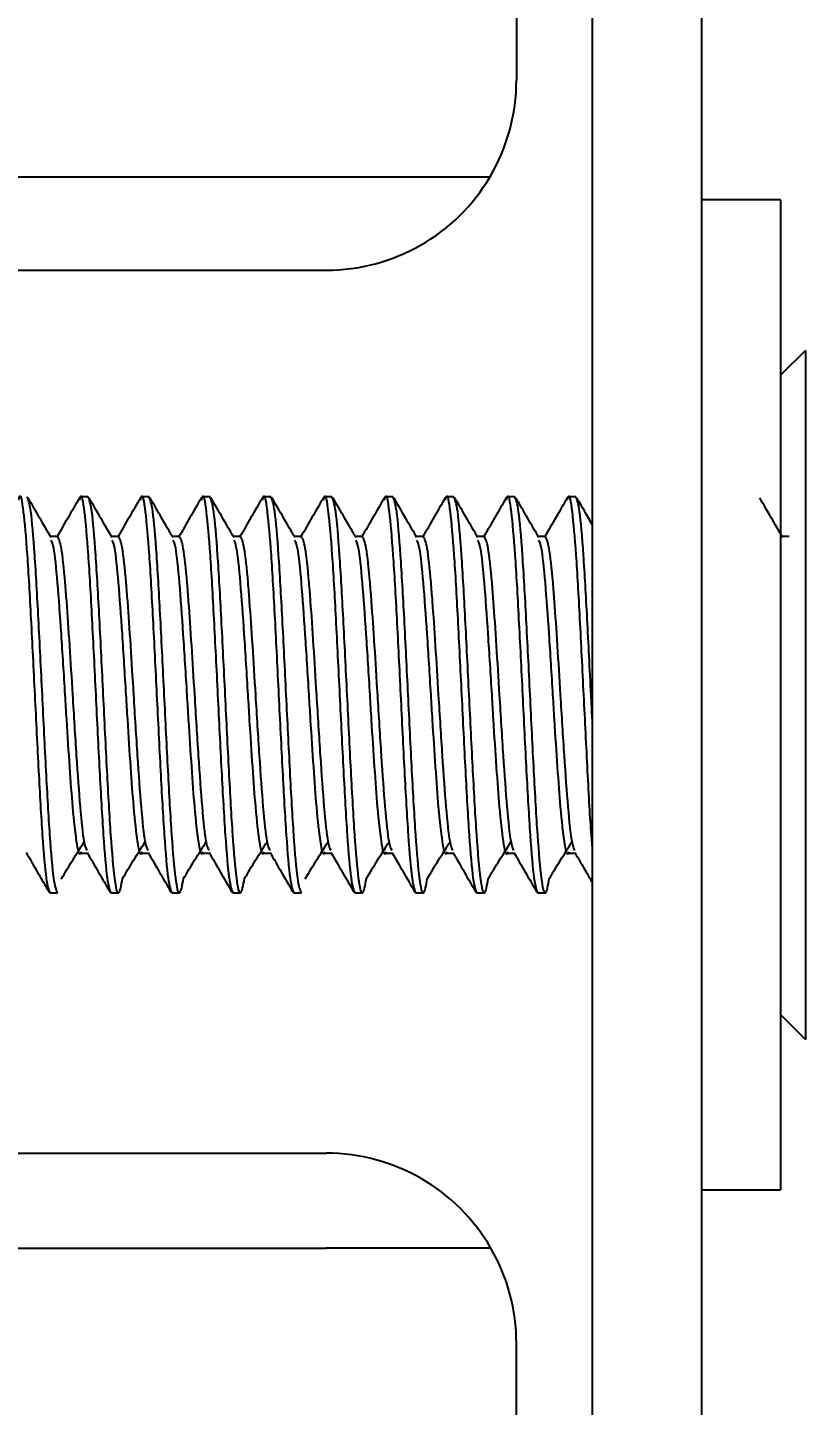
# Model space of a CAD drawing. Header units: millimetres. Extents: x 1293 to 41893, y 1011 to 26911.
# Drawn here: x 18054.27 to 18079.2, y 14639.53 to 14683.72 of the extents above; entities that cross this region are included whole.
import ezdxf

# ---------------------------------------------------------------- set-up
doc = ezdxf.new("R2010")
doc.units = ezdxf.units.MM
doc.header["$LTSCALE"] = 50
for name, color, linetype in [('CAPA_1', 7, 'Continuous'), ('CLIP_BAR', 5, 'Continuous'), ('PASILLOS', 2, 'Continuous')]:
    doc.layers.add(name, color=color, linetype=linetype)
doc.styles.add('SLDTEXTSTYLE0', font='TXT', dxfattribs={"width": 0.75})
doc.dimstyles.new('SLDDIMSTYLE0', dxfattribs={"dimtxt": 100, "dimasz": 100, "dimexe": 0, "dimexo": 0.0625, "dimgap": 25, "dimtad": 2, "dimdec": 0, "dimrnd": 1e-09, "dimzin": 12, "dimdsep": 46, "dimtxsty": 'SLDTEXTSTYLE0', "dimsah": 1, "dimcen": 0.09, "dimadec": 0, "dimazin": 3, "dimtfac": 1, "dimtdec": 0, "dimtofl": 0, "dimtmove": 0, "dimatfit": 3, "dimfxl": 1, "dimfrac": 2, "dimtolj": 1, "dimtzin": 12, "dimarcsym": 0})

# ---------------------------------------------------------------- blocks, each defined once
blk = doc.blocks.new('_D_14')
at = {"layer": 'CAPA_1', "transparency": 16777216}
for p, q in [((18071.792, 17936.065), (18755.522, 17936.065)), ((18705.522, 17936.065), (18705.522, 13669.207)), ((18071.317, 13669.207), (18755.522, 13669.207))]:
    blk.add_line(p, q, dxfattribs=at)
for points in [[(18705.522, 17936.065), (18690.137, 17836.065), (18720.907, 17836.065)], [(18705.522, 13669.207), (18720.907, 13769.207), (18690.137, 13769.207)]]:
    blk.add_solid(points, dxfattribs=at)
at = {"layer": 'CAPA_1', "transparency": 16777216, "insert": (18576.615, 15654.859), "char_height": 100, "attachment_point": 1, "rotation": 90, "style": 'SLDTEXTSTYLE0'}
blk.add_mtext('4267', dxfattribs=at)

msp = doc.modelspace()

# ---------------------------------------------------------------- linework, layer by layer
at = {"layer": 'CLIP_BAR', "linetype": 'Continuous', "lineweight": 25}
for p, q in [((18072.3688232, 14725.280389), (18072.3688232, 14598.280389)), ((18075.8648232, 14725.280389), (18075.8648232, 14598.280389)), ((18078.4048232, 14678.195139), (18075.8648232, 14678.195139)), ((18078.4048232, 14678.195139), (18078.4048232, 14646.445139)), ((18079.1985732, 14673.369139), (18078.4048232, 14672.575389)), ((18079.1985732, 14673.369139), (18079.1985732, 14651.271139)), ((18056.2111309, 14668.670139), (18055.9669001, 14668.670139)), ((18058.164977, 14668.670139), (18057.9207462, 14668.670139)), ((18060.1188232, 14668.670139), (18059.8745924, 14668.670139)), ((18062.0726693, 14668.670139), (18061.8284386, 14668.670139)), ((18064.0265155, 14668.670139), (18063.7822847, 14668.670139)), ((18065.9803616, 14668.670139), (18065.7361309, 14668.670139)), ((18067.9342078, 14668.670139), (18067.689977, 14668.670139)), ((18069.8880539, 14668.670139), (18069.6438232, 14668.670139)), ((18071.8419001, 14668.670139), (18071.5976693, 14668.670139)), ((18055.2342493, 14667.4010787), (18055.0065827, 14667.4010787)), ((18057.1880954, 14667.4010787), (18056.9604288, 14667.4010787)), ((18059.1419416, 14667.4010787), (18058.914275, 14667.4010787)), ((18061.0957877, 14667.4010787), (18060.8681211, 14667.4010787)), ((18063.0496339, 14667.4010787), (18062.8219673, 14667.4010787)), ((18065.00348, 14667.4010787), (18064.7758134, 14667.4010787)), ((18066.9573262, 14667.4010787), (18066.7296596, 14667.4010787)), ((18068.9111723, 14667.4010787), (18068.6835057, 14667.4010787)), ((18070.8650185, 14667.4010787), (18070.6373519, 14667.4010787)), ((18078.6804031, 14667.4010787), (18078.4527365, 14667.4010787)), ((18055.9836543, 14657.2463396), (18056.1902041, 14657.2463396)), ((18057.9375005, 14657.2463396), (18058.1440503, 14657.2463396)), ((18059.8913467, 14657.2463396), (18060.0978964, 14657.2463396)), ((18061.8451928, 14657.2463396), (18062.0517426, 14657.2463396)), ((18063.799039, 14657.2463396), (18064.0055887, 14657.2463396)), ((18065.7528851, 14657.2463396), (18065.9594349, 14657.2463396)), ((18067.7067313, 14657.2463396), (18067.913281, 14657.2463396)), ((18069.6605774, 14657.2463396), (18069.8671272, 14657.2463396)), ((18071.6144236, 14657.2463396), (18071.8209733, 14657.2463396)), ((18054.989977, 14655.970139), (18055.2342078, 14655.970139)), ((18056.9438232, 14655.970139), (18057.1880539, 14655.970139)), ((18058.8976693, 14655.970139), (18059.1419001, 14655.970139)), ((18060.8515155, 14655.970139), (18061.0957462, 14655.970139)), ((18062.8053616, 14655.970139), (18063.0495924, 14655.970139)), ((18064.7592078, 14655.970139), (18065.0034386, 14655.970139)), ((18066.7130539, 14655.970139), (18066.9572847, 14655.970139)), ((18068.6669001, 14655.970139), (18068.9111309, 14655.970139)), ((18070.6207462, 14655.970139), (18070.864977, 14655.970139)), ((18078.4048232, 14652.064889), (18079.1985732, 14651.271139)), ((18075.8648232, 14646.445139), (18078.4048232, 14646.445139))]:
    msp.add_line(p, q, dxfattribs=at)
for points, knots in [([(18053.9855468, 14668.5610143), (18053.9947207, 14668.6033966), (18054.044357, 14668.8327093), (18054.1339492, 14668.2896462), (18054.2586976, 14666.9411939), (18054.3784934, 14664.8089107), (18054.501517, 14662.3219569), (18054.6245317, 14659.824116), (18054.7443539, 14657.7244067), (18054.8690048, 14656.255926), (18054.9497437, 14656.0651869), (18054.989977, 14655.970139)], [0, 0, 0, 0, 0.0275023519, 0.1488038211, 0.2709261513, 0.3920013051, 0.5137511759, 0.6355010468, 0.7565762006, 0.8786985308, 1, 1, 1, 1]), ([(18055.2342078, 14655.970139), (18055.1939745, 14656.0651977), (18055.1132356, 14656.2559584), (18054.9885846, 14657.7242767), (18054.8687629, 14659.8245998), (18054.7457462, 14662.320139), (18054.6227296, 14664.8156783), (18054.5029079, 14666.9160013), (18054.3782569, 14668.3843197), (18054.297518, 14668.5750803), (18054.2572847, 14668.670139)], [0, 0, 0, 0, 0.1247318895, 0.2503078541, 0.374807028, 0.5, 0.625192972, 0.7496921459, 0.8752681105, 1, 1, 1, 1]), ([(18055.0280748, 14667.3640496), (18054.9047906, 14667.5763877), (18054.6581225, 14668.0012354), (18054.4117467, 14668.426415), (18054.2885091, 14668.6390906)], [0, 0, 0, 0, 0.4997982368, 1, 1, 1, 1]), ([(18055.939462, 14668.6461775), (18055.8161547, 14668.4334053), (18055.575602, 14668.0183212), (18055.3347268, 14667.6033403), (18055.2173243, 14667.4010787)], [0, 0, 0, 0, 0.5126002289, 1, 1, 1, 1]), ([(18055.939393, 14668.5610143), (18055.9485669, 14668.6033966), (18055.9982031, 14668.8327093), (18056.0877954, 14668.2896462), (18056.2125437, 14666.9411939), (18056.3323395, 14664.8089107), (18056.4553631, 14662.3219569), (18056.5783779, 14659.824116), (18056.6982001, 14657.7244067), (18056.822851, 14656.255926), (18056.9035899, 14656.0651869), (18056.9438232, 14655.970139)], [0, 0, 0, 0, 0.0275023519, 0.1488038211, 0.2709261513, 0.3920013051, 0.5137511759, 0.6355010468, 0.7565762006, 0.8786985308, 1, 1, 1, 1]), ([(18057.3046388, 14656.4326481), (18057.2657248, 14656.2139237), (18057.1863153, 14655.7675868), (18057.0671277, 14656.3125925), (18056.9424185, 14657.7092064), (18056.8226123, 14659.8286482), (18056.6995915, 14662.3190515), (18056.576576, 14664.8159677), (18056.456754, 14666.9159236), (18056.3321031, 14668.384339), (18056.2513642, 14668.5750868), (18056.2111309, 14668.670139)], [0, 0, 0, 0, 0.10703217568, 0.21841373967, 0.33054903556, 0.44172279199, 0.55351608784, 0.66530938369, 0.77648314012, 0.88861843601, 1, 1, 1, 1]), ([(18056.981921, 14667.3640496), (18056.8586367, 14667.5763877), (18056.6119687, 14668.0012354), (18056.3655929, 14668.426415), (18056.2423553, 14668.6390906)], [0, 0, 0, 0, 0.4997982368, 1, 1, 1, 1]), ([(18057.8933082, 14668.6461775), (18057.7700008, 14668.4334053), (18057.5294481, 14668.0183212), (18057.2885729, 14667.6033403), (18057.1711704, 14667.4010787)], [0, 0, 0, 0, 0.5126002289, 1, 1, 1, 1]), ([(18057.8932391, 14668.5610143), (18057.9024131, 14668.6033966), (18057.9520493, 14668.8327093), (18058.0416415, 14668.2896462), (18058.1663899, 14666.9411939), (18058.2861857, 14664.8089107), (18058.4092093, 14662.3219569), (18058.532224, 14659.824116), (18058.6520462, 14657.7244067), (18058.7766971, 14656.255926), (18058.857436, 14656.0651869), (18058.8976693, 14655.970139)], [0, 0, 0, 0, 0.0275023519, 0.1488038211, 0.2709261513, 0.3920013051, 0.5137511759, 0.6355010468, 0.7565762006, 0.8786985308, 1, 1, 1, 1]), ([(18059.258485, 14656.4326481), (18059.2195709, 14656.2139237), (18059.1401615, 14655.7675868), (18059.0209739, 14656.3125925), (18058.8962647, 14657.7092064), (18058.7764585, 14659.8286482), (18058.6534377, 14662.3190515), (18058.5304222, 14664.8159677), (18058.4106001, 14666.9159236), (18058.2859492, 14668.384339), (18058.2052103, 14668.5750868), (18058.164977, 14668.670139)], [0, 0, 0, 0, 0.10703217568, 0.21841373967, 0.33054903556, 0.44172279199, 0.55351608784, 0.66530938369, 0.77648314012, 0.88861843601, 1, 1, 1, 1]), ([(18058.9357671, 14667.3640496), (18058.8124829, 14667.5763877), (18058.5658148, 14668.0012354), (18058.319439, 14668.426415), (18058.1962014, 14668.6390906)], [0, 0, 0, 0, 0.4997982368, 1, 1, 1, 1]), ([(18059.8471543, 14668.6461775), (18059.723847, 14668.4334053), (18059.4832943, 14668.0183212), (18059.2424191, 14667.6033403), (18059.1250166, 14667.4010787)], [0, 0, 0, 0, 0.5126002289, 1, 1, 1, 1]), ([(18059.8470853, 14668.5610143), (18059.8562592, 14668.6033966), (18059.9058955, 14668.8327093), (18059.9954877, 14668.2896462), (18060.120236, 14666.9411939), (18060.2400318, 14664.8089107), (18060.3630554, 14662.3219569), (18060.4860702, 14659.824116), (18060.6058924, 14657.7244067), (18060.7305433, 14656.255926), (18060.8112822, 14656.0651869), (18060.8515155, 14655.970139)], [0, 0, 0, 0, 0.0275023519, 0.1488038211, 0.2709261513, 0.3920013051, 0.5137511759, 0.6355010468, 0.7565762006, 0.8786985308, 1, 1, 1, 1]), ([(18061.2123311, 14656.4326481), (18061.1734171, 14656.2139237), (18061.0940076, 14655.7675868), (18060.9748201, 14656.3125925), (18060.8501108, 14657.7092064), (18060.7303046, 14659.8286482), (18060.6072838, 14662.3190515), (18060.4842683, 14664.8159677), (18060.3644463, 14666.9159236), (18060.2397954, 14668.384339), (18060.1590565, 14668.5750868), (18060.1188232, 14668.670139)], [0, 0, 0, 0, 0.10703217568, 0.21841373967, 0.33054903556, 0.44172279199, 0.55351608784, 0.66530938369, 0.77648314012, 0.88861843601, 1, 1, 1, 1]), ([(18060.8896133, 14667.3640496), (18060.766329, 14667.5763877), (18060.519661, 14668.0012354), (18060.2732852, 14668.426415), (18060.1500476, 14668.6390906)], [0, 0, 0, 0, 0.4997982368, 1, 1, 1, 1]), ([(18061.8010005, 14668.6461775), (18061.6776931, 14668.4334053), (18061.4371404, 14668.0183212), (18061.1962652, 14667.6033403), (18061.0788627, 14667.4010787)], [0, 0, 0, 0, 0.5126002289, 1, 1, 1, 1]), ([(18061.8009314, 14668.5610143), (18061.8101054, 14668.6033966), (18061.8597416, 14668.8327093), (18061.9493339, 14668.2896462), (18062.0740822, 14666.9411939), (18062.193878, 14664.8089107), (18062.3169016, 14662.3219569), (18062.4399163, 14659.824116), (18062.5597386, 14657.7244067), (18062.6843894, 14656.255926), (18062.7651283, 14656.0651869), (18062.8053616, 14655.970139)], [0, 0, 0, 0, 0.0275023519, 0.1488038211, 0.2709261513, 0.3920013051, 0.5137511759, 0.6355010468, 0.7565762006, 0.8786985308, 1, 1, 1, 1]), ([(18063.0495924, 14655.970139), (18063.0093591, 14656.0651977), (18062.9286202, 14656.2559584), (18062.8039692, 14657.7242767), (18062.6841475, 14659.8245998), (18062.5611309, 14662.320139), (18062.4381142, 14664.8156783), (18062.3182925, 14666.9160013), (18062.1936415, 14668.3843197), (18062.1129026, 14668.5750803), (18062.0726693, 14668.670139)], [0, 0, 0, 0, 0.1247318895, 0.2503078541, 0.374807028, 0.5, 0.625192972, 0.7496921459, 0.8752681105, 1, 1, 1, 1]), ([(18062.8434594, 14667.3640496), (18062.7201752, 14667.5763877), (18062.4735072, 14668.0012354), (18062.2271314, 14668.426415), (18062.1038937, 14668.6390906)], [0, 0, 0, 0, 0.4997982368, 1, 1, 1, 1]), ([(18063.7548467, 14668.6461775), (18063.6315393, 14668.4334053), (18063.3909866, 14668.0183212), (18063.1501114, 14667.6033403), (18063.0327089, 14667.4010787)], [0, 0, 0, 0, 0.5126002289, 1, 1, 1, 1]), ([(18063.7547776, 14668.5610143), (18063.7639515, 14668.6033966), (18063.8135878, 14668.8327093), (18063.90318, 14668.2896462), (18064.0279284, 14666.9411939), (18064.1477241, 14664.8089107), (18064.2707477, 14662.3219569), (18064.3937625, 14659.824116), (18064.5135847, 14657.7244067), (18064.6382356, 14656.255926), (18064.7189745, 14656.0651869), (18064.7592078, 14655.970139)], [0, 0, 0, 0, 0.0275023519, 0.1488038211, 0.2709261513, 0.3920013051, 0.5137511759, 0.6355010468, 0.7565762006, 0.8786985308, 1, 1, 1, 1]), ([(18065.1200234, 14656.4326481), (18065.0811094, 14656.2139237), (18065.0016999, 14655.7675868), (18064.8825124, 14656.3125925), (18064.7578031, 14657.7092064), (18064.6379969, 14659.8286482), (18064.5149761, 14662.3190515), (18064.3919606, 14664.8159677), (18064.2721386, 14666.9159236), (18064.1474877, 14668.384339), (18064.0667488, 14668.5750868), (18064.0265155, 14668.670139)], [0, 0, 0, 0, 0.10703217568, 0.21841373967, 0.33054903556, 0.44172279199, 0.55351608784, 0.66530938369, 0.77648314012, 0.88861843601, 1, 1, 1, 1]), ([(18064.7973056, 14667.3640496), (18064.6740213, 14667.5763877), (18064.4273533, 14668.0012354), (18064.1809775, 14668.426415), (18064.0577399, 14668.6390906)], [0, 0, 0, 0, 0.4997982368, 1, 1, 1, 1]), ([(18065.7086928, 14668.6461775), (18065.5853854, 14668.4334053), (18065.3448327, 14668.0183212), (18065.1039575, 14667.6033403), (18064.986555, 14667.4010787)], [0, 0, 0, 0, 0.5126002289, 1, 1, 1, 1]), ([(18065.7086238, 14668.5610143), (18065.7177977, 14668.6033966), (18065.7674339, 14668.8327093), (18065.8570262, 14668.2896462), (18065.9817745, 14666.9411939), (18066.1015703, 14664.8089107), (18066.2245939, 14662.3219569), (18066.3476086, 14659.824116), (18066.4674309, 14657.7244067), (18066.5920817, 14656.255926), (18066.6728206, 14656.0651869), (18066.7130539, 14655.970139)], [0, 0, 0, 0, 0.0275023519, 0.1488038211, 0.2709261513, 0.3920013051, 0.5137511759, 0.6355010468, 0.7565762006, 0.8786985308, 1, 1, 1, 1]), ([(18067.0738696, 14656.4326481), (18067.0349555, 14656.2139237), (18066.9555461, 14655.7675868), (18066.8363585, 14656.3125925), (18066.7116493, 14657.7092064), (18066.5918431, 14659.8286482), (18066.4688223, 14662.3190515), (18066.3458068, 14664.8159677), (18066.2259848, 14666.9159236), (18066.1013338, 14668.384339), (18066.0205949, 14668.5750868), (18065.9803616, 14668.670139)], [0, 0, 0, 0, 0.10703217568, 0.21841373967, 0.33054903556, 0.44172279199, 0.55351608784, 0.66530938369, 0.77648314012, 0.88861843601, 1, 1, 1, 1]), ([(18066.7511517, 14667.3640496), (18066.6278675, 14667.5763877), (18066.3811995, 14668.0012354), (18066.1348237, 14668.426415), (18066.0115861, 14668.6390906)], [0, 0, 0, 0, 0.49979823678, 1, 1, 1, 1]), ([(18067.662539, 14668.6461775), (18067.5392316, 14668.4334053), (18067.2986789, 14668.0183212), (18067.0578037, 14667.6033403), (18066.9404012, 14667.4010787)], [0, 0, 0, 0, 0.5126002289, 1, 1, 1, 1]), ([(18067.6624699, 14668.5610143), (18067.6716438, 14668.6033966), (18067.7212801, 14668.8327093), (18067.8108723, 14668.2896462), (18067.9356207, 14666.9411939), (18068.0554164, 14664.8089107), (18068.17844, 14662.3219569), (18068.3014548, 14659.824116), (18068.421277, 14657.7244067), (18068.5459279, 14656.255926), (18068.6266668, 14656.0651869), (18068.6669001, 14655.970139)], [0, 0, 0, 0, 0.0275023519, 0.1488038211, 0.2709261513, 0.3920013051, 0.5137511759, 0.6355010468, 0.7565762006, 0.8786985308, 1, 1, 1, 1]), ([(18069.0277157, 14656.4326481), (18068.9888017, 14656.2139237), (18068.9093923, 14655.7675868), (18068.7902047, 14656.3125925), (18068.6654954, 14657.7092064), (18068.5456892, 14659.8286482), (18068.4226684, 14662.3190515), (18068.2996529, 14664.8159677), (18068.1798309, 14666.9159236), (18068.05518, 14668.384339), (18067.9744411, 14668.5750868), (18067.9342078, 14668.670139)], [0, 0, 0, 0, 0.10703217568, 0.21841373967, 0.33054903556, 0.44172279199, 0.55351608784, 0.66530938369, 0.77648314012, 0.88861843601, 1, 1, 1, 1]), ([(18068.7049979, 14667.3640496), (18068.5817136, 14667.5763877), (18068.3350456, 14668.0012354), (18068.0886698, 14668.426415), (18067.9654322, 14668.6390906)], [0, 0, 0, 0, 0.49979823678, 1, 1, 1, 1]), ([(18069.6163851, 14668.6461775), (18069.4930777, 14668.4334053), (18069.252525, 14668.0183212), (18069.0116499, 14667.6033403), (18068.8942473, 14667.4010787)], [0, 0, 0, 0, 0.5126002289, 1, 1, 1, 1]), ([(18069.6163161, 14668.5610143), (18069.62549, 14668.6033966), (18069.6751262, 14668.8327093), (18069.7647185, 14668.2896462), (18069.8894668, 14666.9411939), (18070.0092626, 14664.8089107), (18070.1322862, 14662.3219569), (18070.2553009, 14659.824116), (18070.3751232, 14657.7244067), (18070.499774, 14656.255926), (18070.5805129, 14656.0651869), (18070.6207462, 14655.970139)], [0, 0, 0, 0, 0.0275023519, 0.1488038211, 0.2709261513, 0.3920013051, 0.5137511759, 0.6355010468, 0.7565762006, 0.8786985308, 1, 1, 1, 1]), ([(18070.9815619, 14656.4326481), (18070.9426478, 14656.2139237), (18070.8632384, 14655.7675868), (18070.7440508, 14656.3125925), (18070.6193416, 14657.7092064), (18070.4995354, 14659.8286482), (18070.3765146, 14662.3190515), (18070.2534991, 14664.8159677), (18070.1336771, 14666.9159236), (18070.0090261, 14668.384339), (18069.9282873, 14668.5750868), (18069.8880539, 14668.670139)], [0, 0, 0, 0, 0.10703217568, 0.21841373967, 0.33054903556, 0.44172279199, 0.55351608784, 0.66530938369, 0.77648314012, 0.88861843601, 1, 1, 1, 1]), ([(18070.658844, 14667.3640496), (18070.5355598, 14667.5763877), (18070.2888918, 14668.0012354), (18070.042516, 14668.426415), (18069.9192784, 14668.6390906)], [0, 0, 0, 0, 0.4997982368, 1, 1, 1, 1]), ([(18071.5702313, 14668.6461775), (18071.4469239, 14668.4334053), (18071.2063712, 14668.0183212), (18070.965496, 14667.6033403), (18070.8480935, 14667.4010787)], [0, 0, 0, 0, 0.5126002289, 1, 1, 1, 1]), ([(18071.5701622, 14668.5610143), (18071.5793361, 14668.6033951), (18071.6289724, 14668.8327001), (18071.7185649, 14668.2898537), (18071.8433119, 14666.940446), (18071.9631129, 14664.8116736), (18072.0861169, 14662.3115807), (18072.2092046, 14659.8627427), (18072.3014715, 14658.1014415), (18072.3556627, 14657.5327311), (18072.3688232, 14657.3946183)], [0, 0, 0, 0, 0.0345762931, 0.1870779835, 0.3406116705, 0.4928288344, 0.6458942609, 0.7989596874, 0.9511768514, 1, 1, 1, 1]), ([(18072.3688232, 14661.557226), (18072.3560104, 14661.8106062), (18072.3023259, 14662.8722467), (18072.2072823, 14664.8231859), (18072.0875401, 14666.9139842), (18071.9628681, 14668.3848218), (18071.882132, 14668.5752473), (18071.8419001, 14668.670139)], [0, 0, 0, 0, 0.0727803416, 0.3049431111, 0.5358192741, 0.7686922801, 1, 1, 1, 1]), ([(18072.3688232, 14667.7842106), (18072.3268481, 14667.8565179), (18072.1615011, 14668.1413484), (18071.9963501, 14668.4264014), (18071.8731245, 14668.6390906)], [0, 0, 0, 0, 0.253860877, 1, 1, 1, 1]), ([(18078.4742287, 14667.3640496), (18078.3509444, 14667.5763877), (18078.1042764, 14668.0012354), (18077.8579006, 14668.426415), (18077.734663, 14668.6390906)], [0, 0, 0, 0, 0.49979823678, 1, 1, 1, 1]), ([(18055.9834139, 14657.2916191), (18055.9779069, 14657.272257), (18055.9319414, 14657.1106467), (18055.8461888, 14657.5504343), (18055.7289517, 14658.5499858), (18055.6266941, 14659.9784568), (18055.5420547, 14661.2586946), (18055.4549356, 14662.7167747), (18055.3549881, 14664.3206147), (18055.2357463, 14665.9889831), (18055.1233768, 14667.0808321), (18055.0547639, 14667.225396), (18055.0266847, 14667.2845575)], [0, 0, 0, 0, 0.0173248475, 0.1446059612, 0.2727507905, 0.3744103263, 0.4773387016, 0.5282886896, 0.6560416124, 0.7830845945, 0.9112294238, 1, 1, 1, 1]), ([(18056.181576, 14657.3330155), (18056.1511249, 14657.3956998), (18056.0801423, 14657.541819), (18055.965452, 14658.6492434), (18055.845812, 14660.3209905), (18055.7302771, 14662.1925019), (18055.6247273, 14663.9229928), (18055.5425773, 14665.1245639), (18055.4553098, 14666.228289), (18055.3549948, 14667.1742711), (18055.2744016, 14667.3255702), (18055.2342479, 14667.4009514)], [0, 0, 0, 0, 0.0972345688, 0.2266570687, 0.3549667354, 0.4839934213, 0.5878155288, 0.6916121498, 0.7420698126, 0.8714923125, 1, 1, 1, 1]), ([(18057.93726, 14657.2916191), (18057.931753, 14657.272257), (18057.8857876, 14657.1106467), (18057.800035, 14657.5504343), (18057.6827979, 14658.5499858), (18057.5805403, 14659.9784568), (18057.4959009, 14661.2586946), (18057.4087818, 14662.7167747), (18057.3088343, 14664.3206147), (18057.1895925, 14665.9889831), (18057.077223, 14667.0808321), (18057.00861, 14667.225396), (18056.9805308, 14667.2845575)], [0, 0, 0, 0, 0.0173248475, 0.1446059612, 0.2727507905, 0.3744103263, 0.4773387016, 0.5282886896, 0.6560416124, 0.7830845945, 0.9112294238, 1, 1, 1, 1]), ([(18058.1354221, 14657.3330155), (18058.104971, 14657.3956998), (18058.0339884, 14657.541819), (18057.9192982, 14658.6492434), (18057.7996582, 14660.3209905), (18057.6841232, 14662.1925019), (18057.5785734, 14663.9229928), (18057.4964234, 14665.1245639), (18057.409156, 14666.228289), (18057.308841, 14667.1742711), (18057.2282477, 14667.3255702), (18057.188094, 14667.4009514)], [0, 0, 0, 0, 0.0972345688, 0.2266570687, 0.3549667354, 0.4839934213, 0.5878155288, 0.6916121498, 0.7420698126, 0.8714923125, 1, 1, 1, 1]), ([(18059.8911062, 14657.2916191), (18059.8855992, 14657.272257), (18059.8396338, 14657.1106467), (18059.7538811, 14657.5504343), (18059.636644, 14658.5499858), (18059.5343864, 14659.9784568), (18059.449747, 14661.2586946), (18059.3626279, 14662.7167747), (18059.2626804, 14664.3206147), (18059.1434386, 14665.9889831), (18059.0310691, 14667.0808321), (18058.9624562, 14667.225396), (18058.934377, 14667.2845575)], [0, 0, 0, 0, 0.0173248475, 0.1446059612, 0.2727507905, 0.3744103263, 0.4773387016, 0.5282886896, 0.6560416124, 0.7830845945, 0.9112294238, 1, 1, 1, 1]), ([(18060.0892683, 14657.3330155), (18060.0588172, 14657.3956998), (18059.9878346, 14657.541819), (18059.8731443, 14658.6492434), (18059.7535043, 14660.3209905), (18059.6379694, 14662.1925019), (18059.5324196, 14663.9229928), (18059.4502696, 14665.1245639), (18059.3630021, 14666.228289), (18059.2626871, 14667.1742711), (18059.1820939, 14667.3255702), (18059.1419402, 14667.4009514)], [0, 0, 0, 0, 0.09723456878, 0.22665706872, 0.35496673545, 0.48399342132, 0.58781552878, 0.69161214975, 0.74206981259, 0.87149231252, 1, 1, 1, 1]), ([(18061.8449523, 14657.2916191), (18061.8394453, 14657.272257), (18061.7934799, 14657.1106467), (18061.7077273, 14657.5504343), (18061.5904902, 14658.5499858), (18061.4882326, 14659.9784568), (18061.4035932, 14661.2586946), (18061.3164741, 14662.7167747), (18061.2165266, 14664.3206147), (18061.0972848, 14665.9889831), (18060.9849153, 14667.0808321), (18060.9163023, 14667.225396), (18060.8882231, 14667.2845575)], [0, 0, 0, 0, 0.0173248475, 0.1446059612, 0.2727507905, 0.3744103263, 0.4773387016, 0.5282886896, 0.6560416124, 0.7830845945, 0.9112294238, 1, 1, 1, 1]), ([(18062.0431144, 14657.3330155), (18062.0126633, 14657.3956998), (18061.9416807, 14657.541819), (18061.8269905, 14658.6492434), (18061.7073505, 14660.3209905), (18061.5918155, 14662.1925019), (18061.4862657, 14663.9229928), (18061.4041158, 14665.1245639), (18061.3168483, 14666.228289), (18061.2165333, 14667.1742711), (18061.13594, 14667.3255702), (18061.0957863, 14667.4009514)], [0, 0, 0, 0, 0.09723456878, 0.22665706872, 0.35496673545, 0.48399342132, 0.58781552878, 0.69161214975, 0.74206981259, 0.87149231252, 1, 1, 1, 1]), ([(18063.7987985, 14657.2916191), (18063.7932915, 14657.272257), (18063.7473261, 14657.1106467), (18063.6615734, 14657.5504343), (18063.5443363, 14658.5499858), (18063.4420787, 14659.9784568), (18063.3574393, 14661.2586946), (18063.2703202, 14662.7167747), (18063.1703727, 14664.3206147), (18063.0511309, 14665.9889831), (18062.9387614, 14667.0808321), (18062.8701485, 14667.225396), (18062.8420693, 14667.2845575)], [0, 0, 0, 0, 0.0173248475, 0.1446059612, 0.2727507905, 0.3744103263, 0.4773387016, 0.5282886896, 0.6560416124, 0.7830845945, 0.9112294238, 1, 1, 1, 1]), ([(18063.9969606, 14657.3330155), (18063.9665095, 14657.3956998), (18063.8955269, 14657.541819), (18063.7808366, 14658.6492434), (18063.6611966, 14660.3209905), (18063.5456617, 14662.1925019), (18063.4401119, 14663.9229928), (18063.3579619, 14665.1245639), (18063.2706944, 14666.228289), (18063.1703794, 14667.1742711), (18063.0897862, 14667.3255702), (18063.0496325, 14667.4009514)], [0, 0, 0, 0, 0.0972345688, 0.2266570687, 0.3549667354, 0.4839934213, 0.5878155288, 0.6916121498, 0.7420698126, 0.8714923125, 1, 1, 1, 1]), ([(18065.7526446, 14657.2916191), (18065.7471377, 14657.272257), (18065.7011722, 14657.1106467), (18065.6154196, 14657.5504343), (18065.4981825, 14658.5499858), (18065.3959249, 14659.9784568), (18065.3112855, 14661.2586946), (18065.2241664, 14662.7167747), (18065.1242189, 14664.3206147), (18065.0049771, 14665.9889831), (18064.8926076, 14667.0808321), (18064.8239946, 14667.225396), (18064.7959155, 14667.2845575)], [0, 0, 0, 0, 0.0173248475, 0.1446059612, 0.2727507905, 0.3744103263, 0.4773387016, 0.5282886896, 0.6560416124, 0.7830845945, 0.9112294238, 1, 1, 1, 1]), ([(18065.9508067, 14657.3330155), (18065.9203556, 14657.3956998), (18065.849373, 14657.541819), (18065.7346828, 14658.6492434), (18065.6150428, 14660.3209905), (18065.4995079, 14662.1925019), (18065.393958, 14663.9229928), (18065.3118081, 14665.1245639), (18065.2245406, 14666.228289), (18065.1242256, 14667.1742711), (18065.0436323, 14667.3255702), (18065.0034787, 14667.4009514)], [0, 0, 0, 0, 0.0972345688, 0.2266570687, 0.3549667354, 0.4839934213, 0.5878155288, 0.6916121498, 0.7420698126, 0.8714923125, 1, 1, 1, 1]), ([(18067.7064908, 14657.2916191), (18067.7009838, 14657.272257), (18067.6550184, 14657.1106467), (18067.5692657, 14657.5504343), (18067.4520286, 14658.5499858), (18067.3497711, 14659.9784568), (18067.2651316, 14661.2586946), (18067.1780125, 14662.7167747), (18067.078065, 14664.3206147), (18066.9588232, 14665.9889831), (18066.8464537, 14667.0808321), (18066.7778408, 14667.225396), (18066.7497616, 14667.2845575)], [0, 0, 0, 0, 0.01732484746, 0.14460596118, 0.2727507905, 0.37441032631, 0.47733870162, 0.52828868961, 0.65604161237, 0.78308459449, 0.91122942381, 1, 1, 1, 1]), ([(18067.9046529, 14657.3330155), (18067.8742018, 14657.3956998), (18067.8032192, 14657.541819), (18067.6885289, 14658.6492434), (18067.568889, 14660.3209905), (18067.453354, 14662.1925019), (18067.3478042, 14663.9229928), (18067.2656542, 14665.1245639), (18067.1783867, 14666.228289), (18067.0780717, 14667.1742711), (18066.9974785, 14667.3255702), (18066.9573248, 14667.4009514)], [0, 0, 0, 0, 0.0972345688, 0.2266570687, 0.3549667354, 0.4839934213, 0.5878155288, 0.6916121498, 0.7420698126, 0.8714923125, 1, 1, 1, 1]), ([(18069.660337, 14657.2916191), (18069.65483, 14657.272257), (18069.6088645, 14657.1106467), (18069.5231119, 14657.5504343), (18069.4058748, 14658.5499858), (18069.3036172, 14659.9784568), (18069.2189778, 14661.2586946), (18069.1318587, 14662.7167747), (18069.0319112, 14664.3206147), (18068.9126694, 14665.9889831), (18068.8002999, 14667.0808321), (18068.731687, 14667.225396), (18068.7036078, 14667.2845575)], [0, 0, 0, 0, 0.01732484746, 0.14460596118, 0.2727507905, 0.37441032631, 0.47733870162, 0.52828868961, 0.65604161237, 0.78308459449, 0.91122942381, 1, 1, 1, 1]), ([(18069.8584991, 14657.3330155), (18069.8280479, 14657.3956998), (18069.7570653, 14657.541819), (18069.6423751, 14658.6492434), (18069.5227351, 14660.3209905), (18069.4072002, 14662.1925019), (18069.3016503, 14663.9229928), (18069.2195004, 14665.1245639), (18069.1322329, 14666.228289), (18069.0319179, 14667.1742711), (18068.9513247, 14667.3255702), (18068.911171, 14667.4009514)], [0, 0, 0, 0, 0.09723456878, 0.22665706872, 0.35496673545, 0.48399342132, 0.58781552878, 0.69161214975, 0.74206981259, 0.87149231252, 1, 1, 1, 1]), ([(18071.6141831, 14657.2916191), (18071.6086761, 14657.272257), (18071.5627107, 14657.1106467), (18071.476958, 14657.5504343), (18071.359721, 14658.5499858), (18071.2574634, 14659.9784568), (18071.1728239, 14661.2586946), (18071.0857048, 14662.7167747), (18070.9857573, 14664.3206147), (18070.8665155, 14665.9889831), (18070.754146, 14667.0808321), (18070.6855331, 14667.225396), (18070.6574539, 14667.2845575)], [0, 0, 0, 0, 0.01732484746, 0.14460596118, 0.2727507905, 0.37441032631, 0.47733870162, 0.52828868961, 0.65604161237, 0.78308459449, 0.91122942381, 1, 1, 1, 1]), ([(18071.8123452, 14657.3330155), (18071.7818941, 14657.3956998), (18071.7109115, 14657.541819), (18071.5962212, 14658.6492434), (18071.4765813, 14660.3209905), (18071.3610463, 14662.1925019), (18071.2554965, 14663.9229928), (18071.1733465, 14665.1245639), (18071.086079, 14666.228289), (18070.985764, 14667.1742711), (18070.9051708, 14667.3255702), (18070.8650171, 14667.4009514)], [0, 0, 0, 0, 0.09723456878, 0.22665706872, 0.35496673545, 0.48399342132, 0.58781552878, 0.69161214975, 0.74206981259, 0.87149231252, 1, 1, 1, 1]), ([(18055.3508571, 14656.4151824), (18055.4734154, 14656.6151097), (18055.7185164, 14657.014939), (18055.9636664, 14657.4128848), (18056.0862336, 14657.6118451)], [0, 0, 0, 0, 0.5000317469, 1, 1, 1, 1]), ([(18057.3047032, 14656.4151824), (18057.4272615, 14656.6151097), (18057.6723626, 14657.014939), (18057.9175126, 14657.4128848), (18058.0400798, 14657.6118451)], [0, 0, 0, 0, 0.5000317469, 1, 1, 1, 1]), ([(18059.2585494, 14656.4151824), (18059.3811077, 14656.6151097), (18059.6262087, 14657.014939), (18059.8713587, 14657.4128848), (18059.9939259, 14657.6118451)], [0, 0, 0, 0, 0.5000317469, 1, 1, 1, 1]), ([(18061.2123955, 14656.4151824), (18061.3349538, 14656.6151097), (18061.5800549, 14657.014939), (18061.8252049, 14657.4128848), (18061.9477721, 14657.6118451)], [0, 0, 0, 0, 0.5000317469, 1, 1, 1, 1]), ([(18063.1662417, 14656.4151824), (18063.2888, 14656.6151097), (18063.5339011, 14657.014939), (18063.779051, 14657.4128848), (18063.9016182, 14657.6118451)], [0, 0, 0, 0, 0.5000317469, 1, 1, 1, 1]), ([(18065.1200878, 14656.4151824), (18065.2426461, 14656.6151097), (18065.4877472, 14657.014939), (18065.7328972, 14657.4128848), (18065.8554644, 14657.6118451)], [0, 0, 0, 0, 0.5000317469, 1, 1, 1, 1]), ([(18067.073934, 14656.4151824), (18067.1964923, 14656.6151097), (18067.4415934, 14657.014939), (18067.6867433, 14657.4128848), (18067.8093105, 14657.6118451)], [0, 0, 0, 0, 0.5000317469, 1, 1, 1, 1]), ([(18069.0277801, 14656.4151824), (18069.1503384, 14656.6151097), (18069.3954395, 14657.014939), (18069.6405895, 14657.4128848), (18069.7631567, 14657.6118451)], [0, 0, 0, 0, 0.5000317469, 1, 1, 1, 1]), ([(18070.9816263, 14656.4151824), (18071.1041846, 14656.6151097), (18071.3492857, 14657.014939), (18071.5944356, 14657.4128848), (18071.7170029, 14657.6118451)], [0, 0, 0, 0, 0.5000317469, 1, 1, 1, 1]), ([(18054.2263989, 14657.2635054), (18054.3493232, 14657.0516722), (18054.5952199, 14656.627923), (18054.840975, 14656.2038801), (18054.9638766, 14655.9918173)], [0, 0, 0, 0, 0.4999024016, 1, 1, 1, 1]), ([(18056.1802451, 14657.2635054), (18056.3031694, 14657.0516722), (18056.549066, 14656.627923), (18056.7948212, 14656.2038801), (18056.9177227, 14655.9918173)], [0, 0, 0, 0, 0.4999024016, 1, 1, 1, 1]), ([(18058.1340912, 14657.2635054), (18058.2570155, 14657.0516722), (18058.5029122, 14656.627923), (18058.7486673, 14656.2038801), (18058.8715689, 14655.9918173)], [0, 0, 0, 0, 0.4999024016, 1, 1, 1, 1]), ([(18060.0879374, 14657.2635054), (18060.2108617, 14657.0516722), (18060.4567583, 14656.627923), (18060.7025135, 14656.2038801), (18060.825415, 14655.9918173)], [0, 0, 0, 0, 0.4999024016, 1, 1, 1, 1]), ([(18062.0417835, 14657.2635054), (18062.1647078, 14657.0516722), (18062.4106045, 14656.627923), (18062.6563596, 14656.2038801), (18062.7792612, 14655.9918173)], [0, 0, 0, 0, 0.4999024016, 1, 1, 1, 1]), ([(18063.9956297, 14657.2635054), (18064.118554, 14657.0516722), (18064.3644506, 14656.627923), (18064.6102058, 14656.2038801), (18064.7331074, 14655.9918173)], [0, 0, 0, 0, 0.4999024016, 1, 1, 1, 1]), ([(18065.9494758, 14657.2635054), (18066.0724002, 14657.0516722), (18066.3182968, 14656.627923), (18066.5640519, 14656.2038801), (18066.6869535, 14655.9918173)], [0, 0, 0, 0, 0.4999024016, 1, 1, 1, 1]), ([(18067.903322, 14657.2635054), (18068.0262463, 14657.0516722), (18068.2721429, 14656.627923), (18068.5178981, 14656.2038801), (18068.6407997, 14655.9918173)], [0, 0, 0, 0, 0.4999024016, 1, 1, 1, 1]), ([(18069.8571681, 14657.2635054), (18069.9800925, 14657.0516722), (18070.2259891, 14656.627923), (18070.4717443, 14656.2038801), (18070.5946458, 14655.9918173)], [0, 0, 0, 0, 0.4999024016, 1, 1, 1, 1]), ([(18071.8110143, 14657.2635054), (18071.9339424, 14657.0516801), (18072.1199265, 14656.7311989), (18072.3058035, 14656.4104957), (18072.3688232, 14656.3017647)], [0, 0, 0, 0, 0.6609605191, 1, 1, 1, 1])]:
    msp.add_open_spline(points, degree=3, knots=knots, dxfattribs=at)
at = {"layer": 'PASILLOS', "linetype": 'Continuous', "lineweight": 25}
for p, q in [((18069.9378232, 16923.242389), (18069.9378232, 14682.034389)), ((18037.9338232, 14678.938389), (18063.8418232, 14678.938389)), ((18063.8418232, 14678.938389), (18069.0931087, 14678.938389)), ((18037.9338232, 14675.938389), (18063.8418232, 14675.938389)), ((18037.9338232, 14647.622389), (18063.8418232, 14647.622389)), ((18037.9338232, 14644.574389), (18063.8418232, 14644.574389)), ((18069.121114, 14644.574389), (18063.8418232, 14644.574389)), ((18069.9378232, 13731.328389), (18069.9378232, 14641.526389))]:
    msp.add_line(p, q, dxfattribs=at)
for centre, start, end in [((18063.8418232, 14682.034389), 329.47767752, 0), ((18063.8418232, 14682.034389), 270, 329.47767752), ((18063.8418232, 14641.526389), 30, 90), ((18063.8418232, 14641.526389), 0, 30)]:
    msp.add_arc(centre, 6.096, start, end, dxfattribs=at)

# ---------------------------------------------------------------- dimensions: what is measured, and where the dimension line sits
at = {"layer": 'CAPA_1'}
dim = msp.add_linear_dim(base=(18705.5220747, 13669.207389), p1=(18008.2918232, 17936.065389), p2=(18007.8168232, 13669.207389), angle=90, dimstyle='SLDDIMSTYLE0', dxfattribs=at)
dim.commit()
dim.dimension.update_dxf_attribs({"geometry": '_D_14', "text_midpoint": (18705.5220747, 15802.636389), "dimtype": 160})

doc.saveas('drawing.dxf')
